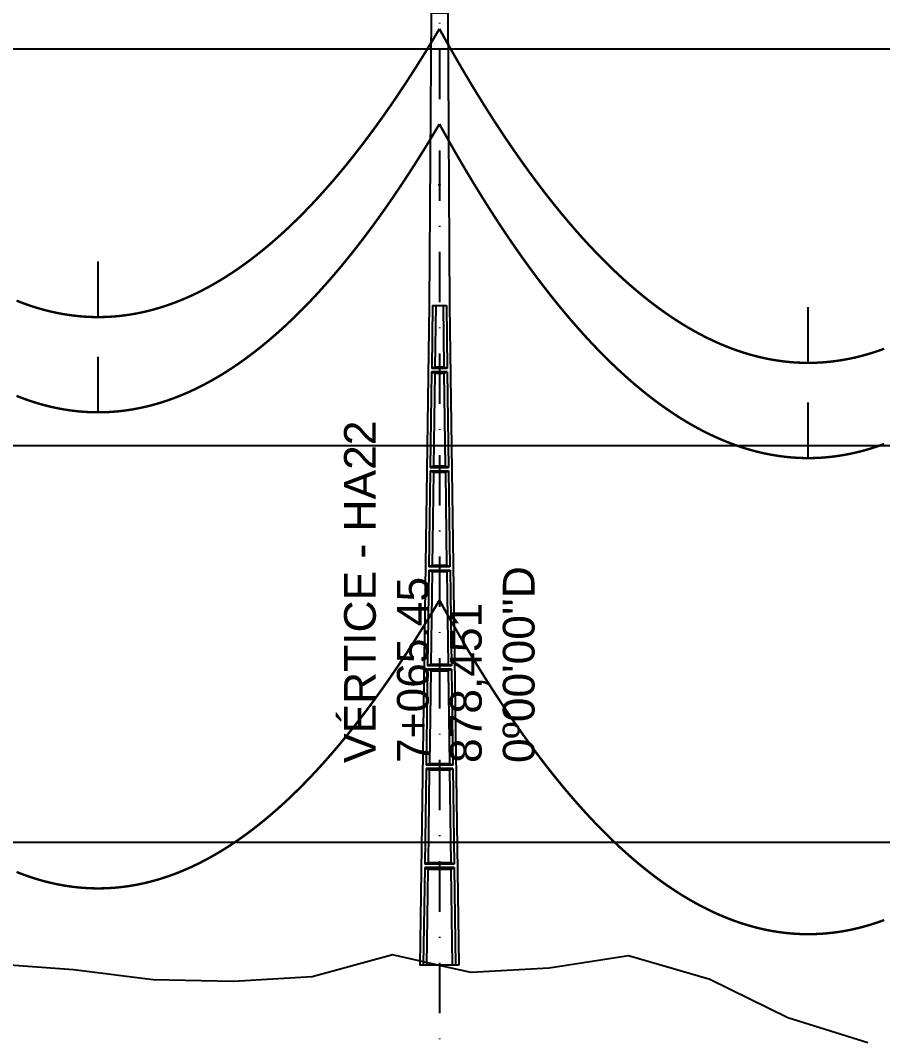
# Model space of a CAD drawing. Header units: metres. Extents: x -121 to 9872, y 3505 to 10721.
# Drawn here: x 7062.6 to 7171.3, y 8775.5 to 8903.6 of the extents above; entities that cross this region are included whole.
import ezdxf

# ---------------------------------------------------------------- set-up
doc = ezdxf.new("R2010")
doc.units = ezdxf.units.M
doc.header["$PDMODE"] = 2
doc.linetypes.add('DASHDOT', pattern=[25.4, 12.7, -6.35, 0, -6.35])
for name, color, linetype in [('CON-EOL- CA MAGNOLIA', 210, 'Continuous'), ('CON-EOL- PROJEÇÃO', 22, 'Continuous'), ('cotas', 7, 'Continuous'), ('Grade', 9, 'Continuous'), ('Ind.Rot', 8, 'DASHDOT'), ('Modelo_CotaTerreno_Perfil', 7, 'Continuous'), ('Perfil - Texto Geral', 7, 'Continuous'), ('POSTE DT', 7, 'Continuous')]:
    doc.layers.add(name, color=color, linetype=linetype)
doc.styles.add('Arial', font='arial.ttf')
doc.styles.get("Standard").update_dxf_attribs({"font": 'arial.ttf'})
doc.dimstyles.new('ISO-25', dxfattribs={"dimtxt": 2.5, "dimasz": 2.5, "dimexe": 1.25, "dimexo": 0.625, "dimtad": 1, "dimzin": 1, "dimtxsty": 'Standard', "dimcen": 2.5, "dimaunit": 1, "dimadec": 3, "dimazin": 3, "dimtfac": 1, "dimtmove": 0, "dimatfit": 3, "dimfxlon": 1, "dimarcsym": 0})

# ---------------------------------------------------------------- blocks, each defined once
blk = doc.blocks.new('*U1')
at = {"layer": 'POSTE DT', "extrusion": (0, 1, 0)}
for p, q in [((-3.31, 378.23), (-4.05, 262)), ((-3.31, 378.23), (3.31, 378.23)), ((3.31, 378.23), (4.06, 262)), ((-4.05, 262), (-7.72, 0)), ((-4.05, 262), (-4.05, 262)), ((-2.73, 262), (-3.08, 237.05)), ((-2.73, 262), (2.75, 262)), ((-1.42, 262), (-1.77, 237.57)), ((1.43, 262), (1.77, 237.57)), ((2.75, 262), (3.1, 237.05)), ((4.06, 262), (7.72, 0)), ((-3.1, 235.74), (-3.63, 197.65)), ((3.11, 235.73), (-3.1, 235.74)), ((3.1, 237.05), (-3.08, 237.05)), ((-1.8, 235.21), (-2.32, 198.19)), ((1.8, 235.21), (2.32, 198.19)), ((3.11, 235.73), (3.65, 197.65)), ((-3.65, 196.34), (-4.19, 158.25)), ((-2.35, 195.8), (-2.87, 158.8)), ((2.35, 195.8), (2.87, 158.8)), ((3.66, 196.34), (4.2, 158.25)), ((-4.21, 156.94), (-4.74, 118.85)), ((-2.9, 156.39), (-3.42, 119.41)), ((2.91, 156.39), (3.42, 119.41)), ((4.21, 156.94), (4.75, 118.85)), ((-4.76, 117.54), (-5.29, 79.45)), ((4.77, 117.54), (-4.76, 117.54)), ((4.75, 118.85), (-4.74, 118.85)), ((4.77, 117.54), (5.3, 79.45)), ((-3.46, 116.98), (-3.97, 80.02)), ((3.46, 116.98), (3.98, 80.02)), ((-5.31, 78.14), (-5.85, 40.06)), ((5.32, 78.14), (-5.31, 78.14)), ((5.3, 79.45), (-5.29, 79.45)), ((-4.01, 77.57), (-4.53, 40.63)), ((4.01, 77.57), (4.53, 40.63)), ((5.32, 78.14), (5.85, 40.06)), ((-5.86, 38.74), (-6.41, 0)), ((5.87, 38.74), (-5.86, 38.74)), ((5.85, 40.06), (-5.85, 40.06)), ((-4.56, 38.17), (-5.1, 0)), ((4.56, 38.17), (5.1, 0)), ((5.87, 38.74), (6.41, 0)), ((-6.41, 0), (-7.72, 0)), ((-5.1, 0), (-6.41, 0)), ((5.1, 0), (-5.1, 0)), ((6.41, 0), (5.1, 0)), ((7.72, 0), (6.41, 0))]:
    blk.add_line(p, q, dxfattribs=at)
at = {"layer": 'POSTE DT', "ltscale": 3}
for points in [[(-3.65, 196.34), (3.66, 196.34)], [(-3.63, 197.65), (3.65, 197.65)], [(4.2, 158.25), (-4.19, 158.25)], [(-4.21, 156.94), (4.21, 156.94)]]:
    blk.add_lwpolyline(points, dxfattribs=at)
at = {"layer": 'POSTE DT'}
for points, knots in [([(0.25, 309.94), (0.25, 309.93), (0.25, 309.93), (0.25, 309.92), (0.25, 309.91), (0.25, 309.9), (0.25, 309.89), (0.24, 309.85), (0.22, 309.82), (0.19, 309.77), (0.16, 309.74), (0.11, 309.71), (0.08, 309.7), (0.01, 309.68), (-0.02, 309.68), (-0.08, 309.7), (-0.11, 309.71), (-0.16, 309.74), (-0.18, 309.76), (-0.21, 309.8), (-0.22, 309.82), (-0.24, 309.85), (-0.24, 309.87), (-0.25, 309.89), (-0.25, 309.9), (-0.25, 309.92), (-0.25, 309.92), (-0.25, 309.93), (-0.25, 309.94), (-0.25, 309.95), (-0.25, 309.95), (-0.25, 309.96), (-0.25, 309.97), (-0.24, 310), (-0.23, 310.02), (-0.21, 310.07), (-0.2, 310.09), (-0.15, 310.14), (-0.13, 310.15), (-0.07, 310.18), (-0.03, 310.19), (0.03, 310.19), (0.06, 310.18), (0.12, 310.16), (0.14, 310.14), (0.18, 310.11), (0.2, 310.09), (0.21, 310.06), (0.22, 310.05), (0.23, 310.04), (0.24, 310.01), (0.24, 309.99), (0.25, 309.97), (0.25, 309.96), (0.25, 309.95), (0.25, 309.94), (0.25, 309.94), (0.25, 309.94), (0.25, 309.94)], [-54.728303, -54.728303, -54.728303, -54.728303, -54.309038, -54.309038, -53.647169, -53.647169, -52.532885, -52.532885, -48.86224, -48.86224, -45.282765, -45.282765, -41.52867, -41.52867, -37.867486, -37.867486, -34.454589, -34.454589, -31.301423, -31.301423, -28.48103, -28.48103, -26.961755, -26.961755, -25.7544, -25.7544, -25.136228, -25.136228, -24.64409, -24.64409, -24.094201, -24.094201, -23.191199, -23.191199, -20.494482, -20.494482, -17.342863, -17.342863, -13.645538, -13.645538, -9.835989, -9.835989, -6.296781, -6.296781, -3.005029, -3.005029, 0, 0, 0, 1.527594, 1.527594, 3.697216, 3.697216, 4.489727, 4.489727, 5.01438, 5.01438, 5.095313, 5.095313, 5.095313, 5.095313]), ([(-3.1, 235.74), (-2.88, 235.65), (-2.67, 235.56), (-2.23, 235.39), (-2.02, 235.3), (-1.8, 235.21)], [0.055576, 0.055576, 0.055576, 0.055576, 56.767409, 56.767409, 113.50757, 113.50757, 113.50757, 113.50757]), ([(-1.77, 237.57), (-1.99, 237.49), (-2.21, 237.4), (-2.64, 237.22), (-2.86, 237.14), (-3.08, 237.05)], [0, 0, 0, 0, 56.660495, 56.660495, 113.412826, 113.412826, 113.412826, 113.412826]), ([(-1.8, 235.21), (-1.2, 235.21), (-0.6, 235.21), (0.6, 235.21), (1.2, 235.21), (1.8, 235.21)], [0, 0, 0, 0, 68.567797, 68.567797, 137.136247, 137.136247, 137.136247, 137.136247]), ([(1.77, 237.57), (1.18, 237.57), (0.59, 237.57), (-0.59, 237.57), (-1.18, 237.57), (-1.77, 237.57)], [0, 0, 0, 0, 67.306894, 67.306894, 134.614447, 134.614447, 134.614447, 134.614447]), ([(3.1, 237.05), (2.87, 237.14), (2.65, 237.23), (2.21, 237.4), (1.99, 237.49), (1.77, 237.57)], [0, 0, 0, 0, 56.738948, 56.738948, 113.38731, 113.38731, 113.38731, 113.38731]), ([(1.8, 235.21), (2.02, 235.3), (2.24, 235.38), (2.68, 235.56), (2.89, 235.65), (3.11, 235.73)], [0, 0, 0, 0, 56.845349, 56.845349, 113.599799, 113.599799, 113.599799, 113.599799]), ([(-2.32, 198.19), (-2.54, 198.1), (-2.76, 198.01), (-3.2, 197.83), (-3.41, 197.74), (-3.63, 197.65)], [0, 0, 0, 0, 63.412073, 63.412073, 126.777421, 126.777421, 126.777421, 126.777421]), ([(2.32, 198.19), (1.55, 198.19), (0.77, 198.19), (-0.77, 198.19), (-1.55, 198.19), (-2.32, 198.19)], [0, 0, 0, 0, 88.31008, 88.31008, 176.620652, 176.620652, 176.620652, 176.620652]), ([(3.65, 197.65), (3.43, 197.74), (3.2, 197.83), (2.76, 198.01), (2.54, 198.1), (2.32, 198.19)], [0, 0, 0, 0, 63.488119, 63.488119, 126.880939, 126.880939, 126.880939, 126.880939]), ([(-3.65, 196.34), (-3.43, 196.25), (-3.22, 196.16), (-2.78, 195.98), (-2.57, 195.89), (-2.35, 195.8)], [0.054307, 0.054307, 0.054307, 0.054307, 63.527131, 63.527131, 127.063246, 127.063246, 127.063246, 127.063246]), ([(-2.35, 195.8), (-1.57, 195.8), (-0.78, 195.8), (0.79, 195.8), (1.57, 195.8), (2.35, 195.8)], [0, 0, 0, 0, 89.585713, 89.585713, 179.17191, 179.17191, 179.17191, 179.17191]), ([(2.35, 195.8), (2.57, 195.89), (2.79, 195.98), (3.23, 196.16), (3.45, 196.25), (3.66, 196.34)], [0, 0, 0, 0, 63.60246, 63.60246, 127.109696, 127.109696, 127.109696, 127.109696]), ([(-2.87, 158.8), (-3.09, 158.71), (-3.31, 158.62), (-3.75, 158.43), (-3.97, 158.34), (-4.19, 158.25)], [0, 0, 0, 0, 70.301707, 70.301707, 140.590947, 140.590947, 140.590947, 140.590947]), ([(2.87, 158.8), (1.92, 158.8), (0.96, 158.8), (-0.96, 158.8), (-1.91, 158.8), (-2.87, 158.8)], [0, 0, 0, 0, 109.314454, 109.314454, 218.629264, 218.629264, 218.629264, 218.629264]), ([(4.2, 158.25), (3.98, 158.34), (3.76, 158.44), (3.31, 158.62), (3.09, 158.71), (2.87, 158.8)], [0, 0, 0, 0, 70.379198, 70.379198, 140.659718, 140.659718, 140.659718, 140.659718]), ([(-4.21, 156.94), (-3.99, 156.85), (-3.77, 156.75), (-3.34, 156.57), (-3.12, 156.48), (-2.9, 156.39)], [0.053423, 0.053423, 0.053423, 0.053423, 70.429742, 70.429742, 140.90167, 140.90167, 140.90167, 140.90167]), ([(-2.9, 156.39), (-1.94, 156.39), (-0.97, 156.39), (0.97, 156.39), (1.94, 156.39), (2.91, 156.39)], [0, 0, 0, 0, 110.60219, 110.60219, 221.20473, 221.20473, 221.20473, 221.20473]), ([(2.91, 156.39), (3.12, 156.48), (3.34, 156.57), (3.78, 156.75), (4, 156.85), (4.21, 156.94)], [0, 0, 0, 0, 70.506649, 70.506649, 140.914701, 140.914701, 140.914701, 140.914701]), ([(-4.76, 117.54), (-4.54, 117.45), (-4.32, 117.35), (-3.89, 117.17), (-3.67, 117.07), (-3.46, 116.98)], [0.052784, 0.052784, 0.052784, 0.052784, 77.438432, 77.438432, 154.950301, 154.950301, 154.950301, 154.950301]), ([(-3.42, 119.41), (-3.64, 119.32), (-3.86, 119.23), (-4.3, 119.04), (-4.52, 118.95), (-4.74, 118.85)], [0, 0, 0, 0, 77.299547, 77.299547, 154.618634, 154.618634, 154.618634, 154.618634]), ([(3.42, 119.41), (2.28, 119.41), (1.14, 119.41), (-1.14, 119.41), (-2.28, 119.41), (-3.42, 119.41)], [0, 0, 0, 0, 130.319901, 130.319901, 260.640046, 260.640046, 260.640046, 260.640046]), ([(4.75, 118.85), (4.53, 118.95), (4.31, 119.04), (3.87, 119.23), (3.64, 119.32), (3.42, 119.41)], [0, 0, 0, 0, 77.381597, 77.381597, 154.66183, 154.66183, 154.66183, 154.66183]), ([(3.46, 116.98), (3.68, 117.07), (3.89, 117.17), (4.33, 117.35), (4.55, 117.45), (4.77, 117.54)], [0, 0, 0, 0, 77.520013, 77.520013, 154.938747, 154.938747, 154.938747, 154.938747]), ([(-3.46, 116.98), (-2.3, 116.98), (-1.15, 116.98), (1.15, 116.98), (2.31, 116.98), (3.46, 116.98)], [0, 0, 0, 0, 131.617604, 131.617604, 263.235447, 263.235447, 263.235447, 263.235447]), ([(-5.31, 78.14), (-5.09, 78.05), (-4.88, 77.95), (-4.44, 77.76), (-4.23, 77.67), (-4.01, 77.57)], [0.052308, 0.052308, 0.052308, 0.052308, 84.527725, 84.527725, 169.158824, 169.158824, 169.158824, 169.158824]), ([(-3.97, 80.02), (-4.19, 79.93), (-4.41, 79.83), (-4.85, 79.64), (-5.07, 79.55), (-5.29, 79.45)], [0, 0, 0, 0, 84.379671, 84.379671, 168.809376, 168.809376, 168.809376, 168.809376]), ([(-4.01, 77.57), (-2.67, 77.57), (-1.34, 77.57), (1.34, 77.57), (2.67, 77.57), (4.01, 77.57)], [0, 0, 0, 0, 152.632212, 152.632212, 305.264569, 305.264569, 305.264569, 305.264569]), ([(3.98, 80.02), (2.65, 80.02), (1.33, 80.02), (-1.32, 80.02), (-2.65, 80.02), (-3.97, 80.02)], [0, 0, 0, 0, 151.326157, 151.326157, 302.652465, 302.652465, 302.652465, 302.652465]), ([(5.3, 79.45), (5.08, 79.55), (4.86, 79.64), (4.42, 79.83), (4.2, 79.93), (3.98, 80.02)], [0, 0, 0, 0, 84.46863, 84.46863, 168.833721, 168.833721, 168.833721, 168.833721]), ([(4.01, 77.57), (4.23, 77.67), (4.45, 77.76), (4.88, 77.95), (5.1, 78.05), (5.32, 78.14)], [0, 0, 0, 0, 84.616316, 84.616316, 169.129178, 169.129178, 169.129178, 169.129178]), ([(-4.53, 40.63), (-4.75, 40.53), (-4.97, 40.44), (-5.41, 40.25), (-5.63, 40.15), (-5.85, 40.06)], [0, 0, 0, 0, 91.523648, 91.523648, 183.126775, 183.126775, 183.126775, 183.126775]), ([(4.53, 40.63), (3.02, 40.63), (1.51, 40.63), (-1.51, 40.63), (-3.02, 40.63), (-4.53, 40.63)], [0, 0, 0, 0, 172.33304, 172.33304, 344.666151, 344.666151, 344.666151, 344.666151]), ([(5.85, 40.06), (5.63, 40.15), (5.41, 40.25), (4.97, 40.44), (4.75, 40.53), (4.53, 40.63)], [0, 0, 0, 0, 91.621326, 91.621326, 183.137324, 183.137324, 183.137324, 183.137324]), ([(-5.86, 38.74), (-5.65, 38.65), (-5.43, 38.55), (-5, 38.36), (-4.78, 38.26), (-4.56, 38.17)], [0.026524, 0.026524, 0.026524, 0.026524, 91.679563, 91.679563, 183.466041, 183.466041, 183.466041, 183.466041]), ([(-4.56, 38.17), (-3.04, 38.17), (-1.52, 38.17), (1.52, 38.17), (3.04, 38.17), (4.56, 38.17)], [0, 0, 0, 0, 173.646192, 173.646192, 347.292451, 347.292451, 347.292451, 347.292451]), ([(4.56, 38.17), (4.78, 38.26), (5, 38.36), (5.43, 38.55), (5.65, 38.65), (5.87, 38.74)], [0, 0, 0, 0, 91.776928, 91.776928, 183.448614, 183.448614, 183.448614, 183.448614])]:
    blk.add_open_spline(points, degree=3, knots=knots, dxfattribs=at)
blk = doc.blocks.new('*D130')
at = {"layer": 'cotas', "color": 0, "lineweight": -2, "transparency": 16777216}
for p, q in [((7115.45, 8949.82), (7115.45, 8953.57)), ((7203.45, 8949.82), (7203.45, 8953.57)), ((7117.95, 8952.32), (7200.95, 8952.32))]:
    blk.add_line(p, q, dxfattribs=at)
at = {"layer": 'cotas', "color": 0, "transparency": 16777216}
for points in [[(7117.95, 8952.73), (7117.95, 8951.9), (7115.45, 8952.32)], [(7200.95, 8952.73), (7200.95, 8951.9), (7203.45, 8952.32)]]:
    blk.add_solid(points, dxfattribs=at)
at = {"layer": 'Defpoints', "color": 0, "transparency": 16777216}
for p in [(7203.45, 8952.32), (7115.45, 8904.51), (7203.45, 8896.02)]:
    blk.add_point(p, dxfattribs=at)
at = {"layer": 'cotas', "color": 0, "transparency": 16777216, "insert": (7159.45, 8954.44), "char_height": 2.5, "attachment_point": 5}
blk.add_mtext('88,00', dxfattribs=at)

msp = doc.modelspace()

# ---------------------------------------------------------------- linework, layer by layer
at = {"layer": 'CON-EOL- CA MAGNOLIA'}
for p, q in [((7072.449, 8866.186), (7072.449, 8873.186)), ((7161.918, 8860.415), (7161.918, 8867.415)), ((7072.449, 8854.186), (7072.449, 8861.186)), ((7072.449, 8854.186), (7072.449, 8861.186)), ((7161.918, 8848.415), (7161.918, 8855.415)), ((7161.918, 8848.415), (7161.918, 8855.415))]:
    msp.add_line(p, q, dxfattribs=at)
at = {"layer": 'CON-EOL- CA MAGNOLIA', "const_width": 0.3}
for points in [[(7062.167, 8868.258), (7062.611, 8868.083), (7063.055, 8867.915), (7063.499, 8867.756), (7063.943, 8867.604), (7064.387, 8867.46), (7064.831, 8867.323), (7065.275, 8867.194), (7065.719, 8867.073), (7066.163, 8866.96), (7066.607, 8866.854), (7067.051, 8866.757), (7067.495, 8866.667), (7067.939, 8866.584), (7068.383, 8866.51), (7068.827, 8866.443), (7069.271, 8866.384), (7069.715, 8866.332), (7070.159, 8866.288), (7070.603, 8866.252), (7071.047, 8866.224), (7071.491, 8866.204), (7071.935, 8866.191), (7072.379, 8866.186), (7072.823, 8866.188), (7073.267, 8866.199), (7073.711, 8866.217), (7074.155, 8866.243), (7074.599, 8866.276), (7075.043, 8866.317), (7075.487, 8866.367), (7075.931, 8866.423), (7076.375, 8866.488), (7076.819, 8866.56), (7077.263, 8866.64), (7077.707, 8866.728), (7078.151, 8866.823), (7078.595, 8866.926), (7079.039, 8867.037), (7079.483, 8867.156), (7079.927, 8867.282), (7080.371, 8867.416), (7080.815, 8867.558), (7081.259, 8867.707), (7081.703, 8867.864), (7082.148, 8868.029), (7082.592, 8868.202), (7083.036, 8868.382), (7083.48, 8868.571), (7083.924, 8868.767), (7084.368, 8868.97), (7084.812, 8869.182), (7085.256, 8869.401), (7085.7, 8869.628), (7086.144, 8869.862), (7086.588, 8870.104), (7087.032, 8870.355), (7087.476, 8870.612), (7087.92, 8870.878), (7088.364, 8871.151), (7088.808, 8871.432), (7089.252, 8871.721), (7089.696, 8872.018), (7090.14, 8872.322), (7090.584, 8872.634), (7091.028, 8872.954), (7091.472, 8873.281), (7091.916, 8873.617), (7092.36, 8873.96), (7092.804, 8874.31), (7093.248, 8874.669), (7093.692, 8875.035), (7094.136, 8875.409), (7094.58, 8875.791), (7095.024, 8876.181), (7095.468, 8876.578), (7095.912, 8876.983), (7096.356, 8877.396), (7096.8, 8877.816), (7097.244, 8878.245), (7097.688, 8878.681), (7098.132, 8879.125), (7098.576, 8879.576), (7099.02, 8880.036), (7099.464, 8880.503), (7099.908, 8880.978), (7100.352, 8881.461), (7100.796, 8881.951), (7101.24, 8882.449), (7101.684, 8882.955), (7102.128, 8883.469), (7102.572, 8883.991), (7103.016, 8884.52), (7103.46, 8885.057), (7103.904, 8885.602), (7104.349, 8886.155), (7104.793, 8886.716), (7105.237, 8887.284), (7105.681, 8887.86), (7106.125, 8888.444), (7106.569, 8889.036), (7107.013, 8889.635), (7107.457, 8890.243), (7107.901, 8890.858), (7108.345, 8891.481), (7108.789, 8892.111), (7109.233, 8892.75), (7109.677, 8893.396), (7110.121, 8894.05), (7110.565, 8894.712), (7111.009, 8895.382), (7111.453, 8896.06), (7111.897, 8896.745), (7112.341, 8897.438), (7112.785, 8898.139), (7113.229, 8898.848), (7113.673, 8899.565), (7114.117, 8900.289), (7114.561, 8901.022), (7115.005, 8901.762), (7115.449, 8902.51)], [(7115.449, 8902.51), (7115.887, 8901.718), (7116.325, 8900.934), (7116.762, 8900.158), (7117.2, 8899.389), (7117.638, 8898.628), (7118.076, 8897.874), (7118.514, 8897.128), (7118.951, 8896.389), (7119.389, 8895.658), (7119.827, 8894.935), (7120.265, 8894.219), (7120.703, 8893.511), (7121.141, 8892.81), (7121.578, 8892.117), (7122.016, 8891.431), (7122.454, 8890.753), (7122.892, 8890.082), (7123.33, 8889.419), (7123.767, 8888.763), (7124.205, 8888.115), (7124.643, 8887.475), (7125.081, 8886.842), (7125.519, 8886.216), (7125.956, 8885.598), (7126.394, 8884.988), (7126.832, 8884.385), (7127.27, 8883.79), (7127.708, 8883.202), (7128.146, 8882.621), (7128.583, 8882.049), (7129.021, 8881.483), (7129.459, 8880.926), (7129.897, 8880.375), (7130.335, 8879.833), (7130.772, 8879.297), (7131.21, 8878.77), (7131.648, 8878.249), (7132.086, 8877.737), (7132.524, 8877.231), (7132.961, 8876.734), (7133.399, 8876.244), (7133.837, 8875.761), (7134.275, 8875.286), (7134.713, 8874.818), (7135.15, 8874.358), (7135.588, 8873.905), (7136.026, 8873.46), (7136.464, 8873.022), (7136.902, 8872.592), (7137.34, 8872.169), (7137.777, 8871.754), (7138.215, 8871.346), (7138.653, 8870.945), (7139.091, 8870.553), (7139.529, 8870.167), (7139.966, 8869.789), (7140.404, 8869.419), (7140.842, 8869.056), (7141.28, 8868.701), (7141.718, 8868.353), (7142.155, 8868.012), (7142.593, 8867.679), (7143.031, 8867.354), (7143.469, 8867.035), (7143.907, 8866.725), (7144.345, 8866.422), (7144.782, 8866.126), (7145.22, 8865.838), (7145.658, 8865.557), (7146.096, 8865.284), (7146.534, 8865.018), (7146.971, 8864.76), (7147.409, 8864.509), (7147.847, 8864.266), (7148.285, 8864.03), (7148.723, 8863.801), (7149.16, 8863.58), (7149.598, 8863.367), (7150.036, 8863.161), (7150.474, 8862.962), (7150.912, 8862.771), (7151.349, 8862.587), (7151.787, 8862.411), (7152.225, 8862.242), (7152.663, 8862.081), (7153.101, 8861.927), (7153.539, 8861.781), (7153.976, 8861.642), (7154.414, 8861.51), (7154.852, 8861.386), (7155.29, 8861.27), (7155.728, 8861.161), (7156.165, 8861.059), (7156.603, 8860.965), (7157.041, 8860.878), (7157.479, 8860.799), (7157.917, 8860.727), (7158.354, 8860.662), (7158.792, 8860.605), (7159.23, 8860.556), (7159.668, 8860.514), (7160.106, 8860.479), (7160.544, 8860.452), (7160.981, 8860.433), (7161.419, 8860.42), (7161.857, 8860.416), (7162.295, 8860.418), (7162.733, 8860.428), (7163.17, 8860.446), (7163.608, 8860.471), (7164.046, 8860.504), (7164.484, 8860.543), (7164.922, 8860.591), (7165.359, 8860.646), (7165.797, 8860.708), (7166.235, 8860.778), (7166.673, 8860.855), (7167.111, 8860.94), (7167.549, 8861.032), (7167.986, 8861.131), (7168.424, 8861.238), (7168.862, 8861.353), (7169.3, 8861.475), (7169.738, 8861.604), (7170.175, 8861.741), (7170.613, 8861.885), (7171.051, 8862.037), (7171.489, 8862.196)], [(7062.167, 8856.258), (7062.611, 8856.083), (7063.055, 8855.915), (7063.499, 8855.756), (7063.943, 8855.604), (7064.387, 8855.46), (7064.831, 8855.323), (7065.275, 8855.194), (7065.719, 8855.073), (7066.163, 8854.96), (7066.607, 8854.855), (7067.051, 8854.757), (7067.495, 8854.667), (7067.939, 8854.584), (7068.383, 8854.51), (7068.827, 8854.443), (7069.271, 8854.384), (7069.715, 8854.332), (7070.159, 8854.288), (7070.603, 8854.252), (7071.047, 8854.224), (7071.491, 8854.204), (7071.935, 8854.191), (7072.379, 8854.186), (7072.823, 8854.188), (7073.267, 8854.199), (7073.711, 8854.217), (7074.155, 8854.243), (7074.599, 8854.276), (7075.043, 8854.317), (7075.487, 8854.367), (7075.931, 8854.423), (7076.375, 8854.488), (7076.819, 8854.56), (7077.263, 8854.64), (7077.707, 8854.728), (7078.151, 8854.823), (7078.595, 8854.926), (7079.039, 8855.037), (7079.483, 8855.155), (7079.927, 8855.282), (7080.371, 8855.416), (7080.815, 8855.558), (7081.259, 8855.707), (7081.703, 8855.864), (7082.148, 8856.029), (7082.592, 8856.202), (7083.036, 8856.382), (7083.48, 8856.571), (7083.924, 8856.767), (7084.368, 8856.97), (7084.812, 8857.182), (7085.256, 8857.401), (7085.7, 8857.628), (7086.144, 8857.862), (7086.588, 8858.105), (7087.032, 8858.355), (7087.476, 8858.612), (7087.92, 8858.878), (7088.364, 8859.151), (7088.808, 8859.432), (7089.252, 8859.721), (7089.696, 8860.018), (7090.14, 8860.322), (7090.584, 8860.634), (7091.028, 8860.954), (7091.472, 8861.281), (7091.916, 8861.617), (7092.36, 8861.96), (7092.804, 8862.31), (7093.248, 8862.669), (7093.692, 8863.035), (7094.136, 8863.409), (7094.58, 8863.791), (7095.024, 8864.18), (7095.468, 8864.578), (7095.912, 8864.983), (7096.356, 8865.396), (7096.8, 8865.816), (7097.244, 8866.245), (7097.688, 8866.681), (7098.132, 8867.125), (7098.576, 8867.576), (7099.02, 8868.036), (7099.464, 8868.503), (7099.908, 8868.978), (7100.352, 8869.461), (7100.796, 8869.951), (7101.24, 8870.449), (7101.684, 8870.955), (7102.128, 8871.469), (7102.572, 8871.991), (7103.016, 8872.52), (7103.46, 8873.057), (7103.904, 8873.602), (7104.349, 8874.155), (7104.793, 8874.716), (7105.237, 8875.284), (7105.681, 8875.86), (7106.125, 8876.444), (7106.569, 8877.036), (7107.013, 8877.635), (7107.457, 8878.243), (7107.901, 8878.858), (7108.345, 8879.481), (7108.789, 8880.111), (7109.233, 8880.75), (7109.677, 8881.396), (7110.121, 8882.05), (7110.565, 8882.712), (7111.009, 8883.382), (7111.453, 8884.06), (7111.897, 8884.745), (7112.341, 8885.438), (7112.785, 8886.139), (7113.229, 8886.848), (7113.673, 8887.565), (7114.117, 8888.289), (7114.561, 8889.022), (7115.005, 8889.762), (7115.449, 8890.51)], [(7062.167, 8856.258), (7062.611, 8856.083), (7063.055, 8855.915), (7063.499, 8855.756), (7063.943, 8855.604), (7064.387, 8855.46), (7064.831, 8855.323), (7065.275, 8855.194), (7065.719, 8855.073), (7066.163, 8854.96), (7066.607, 8854.854), (7067.051, 8854.757), (7067.495, 8854.667), (7067.939, 8854.584), (7068.383, 8854.51), (7068.827, 8854.443), (7069.271, 8854.383), (7069.715, 8854.332), (7070.159, 8854.288), (7070.603, 8854.252), (7071.047, 8854.224), (7071.491, 8854.204), (7071.935, 8854.191), (7072.379, 8854.186), (7072.823, 8854.188), (7073.267, 8854.199), (7073.711, 8854.217), (7074.155, 8854.243), (7074.599, 8854.276), (7075.043, 8854.317), (7075.487, 8854.367), (7075.931, 8854.423), (7076.375, 8854.488), (7076.819, 8854.56), (7077.263, 8854.64), (7077.707, 8854.728), (7078.151, 8854.823), (7078.595, 8854.926), (7079.039, 8855.037), (7079.483, 8855.156), (7079.927, 8855.282), (7080.371, 8855.416), (7080.815, 8855.558), (7081.259, 8855.707), (7081.703, 8855.864), (7082.148, 8856.029), (7082.592, 8856.202), (7083.036, 8856.382), (7083.48, 8856.571), (7083.924, 8856.767), (7084.368, 8856.97), (7084.812, 8857.182), (7085.256, 8857.401), (7085.7, 8857.628), (7086.144, 8857.862), (7086.588, 8858.105), (7087.032, 8858.355), (7087.476, 8858.612), (7087.92, 8858.878), (7088.364, 8859.151), (7088.808, 8859.432), (7089.252, 8859.721), (7089.696, 8860.018), (7090.14, 8860.322), (7090.584, 8860.634), (7091.028, 8860.954), (7091.472, 8861.281), (7091.916, 8861.617), (7092.36, 8861.96), (7092.804, 8862.31), (7093.248, 8862.669), (7093.692, 8863.035), (7094.136, 8863.409), (7094.58, 8863.791), (7095.024, 8864.181), (7095.468, 8864.578), (7095.912, 8864.983), (7096.356, 8865.396), (7096.8, 8865.816), (7097.244, 8866.245), (7097.688, 8866.681), (7098.132, 8867.125), (7098.576, 8867.576), (7099.02, 8868.036), (7099.464, 8868.503), (7099.908, 8868.978), (7100.352, 8869.46), (7100.796, 8869.951), (7101.24, 8870.449), (7101.684, 8870.955), (7102.128, 8871.469), (7102.572, 8871.991), (7103.016, 8872.52), (7103.46, 8873.057), (7103.904, 8873.602), (7104.349, 8874.155), (7104.793, 8874.716), (7105.237, 8875.284), (7105.681, 8875.86), (7106.125, 8876.444), (7106.569, 8877.036), (7107.013, 8877.635), (7107.457, 8878.243), (7107.901, 8878.858), (7108.345, 8879.481), (7108.789, 8880.111), (7109.233, 8880.75), (7109.677, 8881.396), (7110.121, 8882.05), (7110.565, 8882.712), (7111.009, 8883.382), (7111.453, 8884.06), (7111.897, 8884.745), (7112.341, 8885.438), (7112.785, 8886.139), (7113.229, 8886.848), (7113.673, 8887.565), (7114.117, 8888.289), (7114.561, 8889.022), (7115.005, 8889.762), (7115.449, 8890.51)], [(7115.449, 8890.51), (7115.887, 8889.718), (7116.325, 8888.934), (7116.762, 8888.158), (7117.2, 8887.389), (7117.638, 8886.628), (7118.076, 8885.874), (7118.514, 8885.128), (7118.951, 8884.389), (7119.389, 8883.658), (7119.827, 8882.935), (7120.265, 8882.219), (7120.703, 8881.511), (7121.141, 8880.81), (7121.578, 8880.116), (7122.016, 8879.431), (7122.454, 8878.753), (7122.892, 8878.082), (7123.33, 8877.419), (7123.767, 8876.763), (7124.205, 8876.115), (7124.643, 8875.475), (7125.081, 8874.842), (7125.519, 8874.216), (7125.956, 8873.598), (7126.394, 8872.988), (7126.832, 8872.385), (7127.27, 8871.79), (7127.708, 8871.202), (7128.146, 8870.621), (7128.583, 8870.049), (7129.021, 8869.483), (7129.459, 8868.926), (7129.897, 8868.375), (7130.335, 8867.833), (7130.772, 8867.297), (7131.21, 8866.77), (7131.648, 8866.249), (7132.086, 8865.737), (7132.524, 8865.231), (7132.961, 8864.734), (7133.399, 8864.243), (7133.837, 8863.761), (7134.275, 8863.286), (7134.713, 8862.818), (7135.15, 8862.358), (7135.588, 8861.905), (7136.026, 8861.46), (7136.464, 8861.022), (7136.902, 8860.592), (7137.34, 8860.169), (7137.777, 8859.754), (7138.215, 8859.346), (7138.653, 8858.945), (7139.091, 8858.553), (7139.529, 8858.167), (7139.966, 8857.789), (7140.404, 8857.419), (7140.842, 8857.056), (7141.28, 8856.701), (7141.718, 8856.353), (7142.155, 8856.012), (7142.593, 8855.679), (7143.031, 8855.354), (7143.469, 8855.036), (7143.907, 8854.725), (7144.345, 8854.422), (7144.782, 8854.126), (7145.22, 8853.838), (7145.658, 8853.557), (7146.096, 8853.284), (7146.534, 8853.018), (7146.971, 8852.76), (7147.409, 8852.509), (7147.847, 8852.266), (7148.285, 8852.03), (7148.723, 8851.801), (7149.16, 8851.58), (7149.598, 8851.367), (7150.036, 8851.161), (7150.474, 8850.962), (7150.912, 8850.771), (7151.349, 8850.587), (7151.787, 8850.411), (7152.225, 8850.242), (7152.663, 8850.081), (7153.101, 8849.927), (7153.539, 8849.781), (7153.976, 8849.642), (7154.414, 8849.51), (7154.852, 8849.386), (7155.29, 8849.27), (7155.728, 8849.161), (7156.165, 8849.059), (7156.603, 8848.965), (7157.041, 8848.878), (7157.479, 8848.799), (7157.917, 8848.727), (7158.354, 8848.662), (7158.792, 8848.605), (7159.23, 8848.556), (7159.668, 8848.514), (7160.106, 8848.479), (7160.544, 8848.452), (7160.981, 8848.433), (7161.419, 8848.42), (7161.857, 8848.416), (7162.295, 8848.418), (7162.733, 8848.428), (7163.17, 8848.446), (7163.608, 8848.471), (7164.046, 8848.504), (7164.484, 8848.543), (7164.922, 8848.591), (7165.359, 8848.646), (7165.797, 8848.708), (7166.235, 8848.778), (7166.673, 8848.855), (7167.111, 8848.94), (7167.549, 8849.032), (7167.986, 8849.131), (7168.424, 8849.238), (7168.862, 8849.353), (7169.3, 8849.475), (7169.738, 8849.604), (7170.175, 8849.741), (7170.613, 8849.885), (7171.051, 8850.037), (7171.489, 8850.196)], [(7115.449, 8890.51), (7115.887, 8889.718), (7116.325, 8888.934), (7116.762, 8888.158), (7117.2, 8887.389), (7117.638, 8886.628), (7118.076, 8885.874), (7118.514, 8885.128), (7118.951, 8884.389), (7119.389, 8883.658), (7119.827, 8882.935), (7120.265, 8882.219), (7120.703, 8881.511), (7121.141, 8880.81), (7121.578, 8880.116), (7122.016, 8879.431), (7122.454, 8878.753), (7122.892, 8878.082), (7123.33, 8877.419), (7123.767, 8876.763), (7124.205, 8876.115), (7124.643, 8875.475), (7125.081, 8874.842), (7125.519, 8874.216), (7125.956, 8873.598), (7126.394, 8872.988), (7126.832, 8872.385), (7127.27, 8871.79), (7127.708, 8871.202), (7128.146, 8870.621), (7128.583, 8870.049), (7129.021, 8869.483), (7129.459, 8868.926), (7129.897, 8868.375), (7130.335, 8867.833), (7130.772, 8867.297), (7131.21, 8866.77), (7131.648, 8866.249), (7132.086, 8865.737), (7132.524, 8865.231), (7132.961, 8864.734), (7133.399, 8864.243), (7133.837, 8863.761), (7134.275, 8863.286), (7134.713, 8862.818), (7135.15, 8862.358), (7135.588, 8861.905), (7136.026, 8861.46), (7136.464, 8861.022), (7136.902, 8860.592), (7137.34, 8860.169), (7137.777, 8859.754), (7138.215, 8859.346), (7138.653, 8858.945), (7139.091, 8858.553), (7139.529, 8858.167), (7139.966, 8857.789), (7140.404, 8857.419), (7140.842, 8857.056), (7141.28, 8856.701), (7141.718, 8856.353), (7142.155, 8856.012), (7142.593, 8855.679), (7143.031, 8855.354), (7143.469, 8855.035), (7143.907, 8854.725), (7144.345, 8854.422), (7144.782, 8854.126), (7145.22, 8853.838), (7145.658, 8853.557), (7146.096, 8853.284), (7146.534, 8853.018), (7146.971, 8852.76), (7147.409, 8852.509), (7147.847, 8852.266), (7148.285, 8852.03), (7148.723, 8851.801), (7149.16, 8851.58), (7149.598, 8851.367), (7150.036, 8851.161), (7150.474, 8850.962), (7150.912, 8850.771), (7151.349, 8850.587), (7151.787, 8850.411), (7152.225, 8850.242), (7152.663, 8850.081), (7153.101, 8849.927), (7153.539, 8849.781), (7153.976, 8849.642), (7154.414, 8849.51), (7154.852, 8849.386), (7155.29, 8849.27), (7155.728, 8849.161), (7156.165, 8849.059), (7156.603, 8848.965), (7157.041, 8848.878), (7157.479, 8848.799), (7157.917, 8848.727), (7158.354, 8848.662), (7158.792, 8848.605), (7159.23, 8848.556), (7159.668, 8848.514), (7160.106, 8848.479), (7160.544, 8848.452), (7160.981, 8848.433), (7161.419, 8848.42), (7161.857, 8848.416), (7162.295, 8848.418), (7162.733, 8848.428), (7163.17, 8848.446), (7163.608, 8848.471), (7164.046, 8848.504), (7164.484, 8848.543), (7164.922, 8848.591), (7165.359, 8848.646), (7165.797, 8848.708), (7166.235, 8848.778), (7166.673, 8848.855), (7167.111, 8848.94), (7167.549, 8849.032), (7167.986, 8849.131), (7168.424, 8849.238), (7168.862, 8849.353), (7169.3, 8849.475), (7169.738, 8849.604), (7170.175, 8849.741), (7170.613, 8849.885), (7171.051, 8850.037), (7171.489, 8850.196)]]:
    msp.add_lwpolyline(points, dxfattribs=at)
at = {"layer": 'CON-EOL- PROJEÇÃO', "const_width": 0.3}
for points in [[(7062.167, 8796.258), (7062.611, 8796.083), (7063.055, 8795.915), (7063.499, 8795.756), (7063.943, 8795.604), (7064.387, 8795.46), (7064.831, 8795.323), (7065.275, 8795.194), (7065.719, 8795.073), (7066.163, 8794.96), (7066.607, 8794.854), (7067.051, 8794.757), (7067.495, 8794.667), (7067.939, 8794.584), (7068.383, 8794.51), (7068.827, 8794.443), (7069.271, 8794.383), (7069.715, 8794.332), (7070.159, 8794.288), (7070.603, 8794.252), (7071.047, 8794.224), (7071.491, 8794.204), (7071.935, 8794.191), (7072.379, 8794.186), (7072.823, 8794.188), (7073.267, 8794.199), (7073.711, 8794.217), (7074.155, 8794.243), (7074.599, 8794.276), (7075.043, 8794.317), (7075.487, 8794.367), (7075.931, 8794.423), (7076.375, 8794.488), (7076.819, 8794.56), (7077.263, 8794.64), (7077.707, 8794.728), (7078.151, 8794.823), (7078.595, 8794.926), (7079.039, 8795.037), (7079.483, 8795.156), (7079.927, 8795.282), (7080.371, 8795.416), (7080.815, 8795.558), (7081.259, 8795.707), (7081.703, 8795.864), (7082.148, 8796.029), (7082.592, 8796.202), (7083.036, 8796.382), (7083.48, 8796.571), (7083.924, 8796.767), (7084.368, 8796.97), (7084.812, 8797.182), (7085.256, 8797.401), (7085.7, 8797.628), (7086.144, 8797.862), (7086.588, 8798.104), (7087.032, 8798.355), (7087.476, 8798.612), (7087.92, 8798.878), (7088.364, 8799.151), (7088.808, 8799.432), (7089.252, 8799.721), (7089.696, 8800.018), (7090.14, 8800.322), (7090.584, 8800.634), (7091.028, 8800.954), (7091.472, 8801.281), (7091.916, 8801.616), (7092.36, 8801.96), (7092.804, 8802.31), (7093.248, 8802.669), (7093.692, 8803.035), (7094.136, 8803.409), (7094.58, 8803.791), (7095.024, 8804.181), (7095.468, 8804.578), (7095.912, 8804.983), (7096.356, 8805.396), (7096.8, 8805.816), (7097.244, 8806.245), (7097.688, 8806.681), (7098.132, 8807.125), (7098.576, 8807.576), (7099.02, 8808.036), (7099.464, 8808.503), (7099.908, 8808.978), (7100.352, 8809.46), (7100.796, 8809.951), (7101.24, 8810.449), (7101.684, 8810.955), (7102.128, 8811.469), (7102.572, 8811.991), (7103.016, 8812.52), (7103.46, 8813.057), (7103.904, 8813.602), (7104.349, 8814.155), (7104.793, 8814.716), (7105.237, 8815.284), (7105.681, 8815.86), (7106.125, 8816.444), (7106.569, 8817.036), (7107.013, 8817.635), (7107.457, 8818.243), (7107.901, 8818.858), (7108.345, 8819.481), (7108.789, 8820.111), (7109.233, 8820.75), (7109.677, 8821.396), (7110.121, 8822.05), (7110.565, 8822.712), (7111.009, 8823.382), (7111.453, 8824.06), (7111.897, 8824.745), (7112.341, 8825.438), (7112.785, 8826.139), (7113.229, 8826.848), (7113.673, 8827.565), (7114.117, 8828.289), (7114.561, 8829.022), (7115.005, 8829.762), (7115.449, 8830.51)], [(7115.449, 8830.51), (7115.887, 8829.718), (7116.325, 8828.934), (7116.762, 8828.158), (7117.2, 8827.389), (7117.638, 8826.628), (7118.076, 8825.874), (7118.514, 8825.128), (7118.951, 8824.389), (7119.389, 8823.658), (7119.827, 8822.935), (7120.265, 8822.219), (7120.703, 8821.511), (7121.141, 8820.81), (7121.578, 8820.117), (7122.016, 8819.431), (7122.454, 8818.753), (7122.892, 8818.082), (7123.33, 8817.419), (7123.767, 8816.763), (7124.205, 8816.115), (7124.643, 8815.475), (7125.081, 8814.842), (7125.519, 8814.216), (7125.956, 8813.598), (7126.394, 8812.988), (7126.832, 8812.385), (7127.27, 8811.79), (7127.708, 8811.202), (7128.146, 8810.621), (7128.583, 8810.049), (7129.021, 8809.483), (7129.459, 8808.926), (7129.897, 8808.375), (7130.335, 8807.833), (7130.772, 8807.297), (7131.21, 8806.77), (7131.648, 8806.249), (7132.086, 8805.737), (7132.524, 8805.231), (7132.961, 8804.734), (7133.399, 8804.244), (7133.837, 8803.761), (7134.275, 8803.286), (7134.713, 8802.818), (7135.15, 8802.358), (7135.588, 8801.905), (7136.026, 8801.46), (7136.464, 8801.022), (7136.902, 8800.592), (7137.34, 8800.169), (7137.777, 8799.754), (7138.215, 8799.346), (7138.653, 8798.945), (7139.091, 8798.553), (7139.529, 8798.167), (7139.966, 8797.789), (7140.404, 8797.419), (7140.842, 8797.056), (7141.28, 8796.701), (7141.718, 8796.353), (7142.155, 8796.012), (7142.593, 8795.679), (7143.031, 8795.354), (7143.469, 8795.035), (7143.907, 8794.725), (7144.345, 8794.422), (7144.782, 8794.126), (7145.22, 8793.838), (7145.658, 8793.557), (7146.096, 8793.284), (7146.534, 8793.018), (7146.971, 8792.76), (7147.409, 8792.509), (7147.847, 8792.266), (7148.285, 8792.03), (7148.723, 8791.801), (7149.16, 8791.58), (7149.598, 8791.367), (7150.036, 8791.161), (7150.474, 8790.962), (7150.912, 8790.771), (7151.349, 8790.587), (7151.787, 8790.411), (7152.225, 8790.242), (7152.663, 8790.081), (7153.101, 8789.927), (7153.539, 8789.781), (7153.976, 8789.642), (7154.414, 8789.51), (7154.852, 8789.386), (7155.29, 8789.27), (7155.728, 8789.161), (7156.165, 8789.059), (7156.603, 8788.965), (7157.041, 8788.878), (7157.479, 8788.799), (7157.917, 8788.727), (7158.354, 8788.662), (7158.792, 8788.605), (7159.23, 8788.556), (7159.668, 8788.514), (7160.106, 8788.479), (7160.544, 8788.452), (7160.981, 8788.433), (7161.419, 8788.42), (7161.857, 8788.416), (7162.295, 8788.418), (7162.733, 8788.428), (7163.17, 8788.446), (7163.608, 8788.471), (7164.046, 8788.504), (7164.484, 8788.544), (7164.922, 8788.591), (7165.359, 8788.646), (7165.797, 8788.708), (7166.235, 8788.778), (7166.673, 8788.855), (7167.111, 8788.94), (7167.549, 8789.032), (7167.986, 8789.131), (7168.424, 8789.238), (7168.862, 8789.353), (7169.3, 8789.475), (7169.738, 8789.604), (7170.175, 8789.741), (7170.613, 8789.885), (7171.051, 8790.037), (7171.489, 8790.196)]]:
    msp.add_lwpolyline(points, dxfattribs=at)
at = {"layer": 'Grade'}
for points in [[(0, 8900), (9859.453, 8900)], [(0, 8850), (9859.453, 8850)], [(0, 8800), (9859.453, 8800)]]:
    msp.add_lwpolyline(points, dxfattribs=at)
at = {"layer": 'Ind.Rot', "linetype": 'DASHDOT', "ltscale": 0.5}
msp.add_lwpolyline([(7115.449, 10500), (7115.449, 8300)], dxfattribs=at)
at = {"layer": 'Modelo_CotaTerreno_Perfil', "linetype": 'Continuous', "lineweight": -3}
msp.add_lwpolyline([(7059.525, 8784.683), (7069.356, 8783.963), (7079.376, 8782.692), (7079.384, 8782.692), (7079.386, 8782.692), (7079.401, 8782.69), (7089.469, 8782.477), (7089.476, 8782.477), (7089.497, 8782.478), (7099.434, 8783.095), (7109.425, 8785.82), (7109.475, 8785.835), (7109.492, 8785.84), (7114.851, 8784.645), (7115.386, 8784.525), (7119.398, 8783.628), (7119.412, 8783.625), (7119.452, 8783.626), (7129.295, 8784.181), (7136.033, 8785.216), (7139.261, 8785.708), (7139.28, 8785.711), (7139.287, 8785.714), (7144.758, 8784.143), (7149.406, 8782.799), (7149.411, 8782.795), (7149.426, 8782.788), (7152.096, 8781.482), (7159.34, 8777.935), (7169.409, 8774.769)], dxfattribs=at)

# ---------------------------------------------------------------- block references
at = {"layer": 'POSTE DT', "xscale": 0.3172702451939489, "yscale": 0.3172702451939489, "zscale": 0.3172702451939489}
msp.add_blockref('*U1', (7115.449, 8784.51), dxfattribs=at)

# ---------------------------------------------------------------- texts
at = {"layer": 'Perfil - Texto Geral', "linetype": 'ByBlock', "insert": (7115.465, 8809.984), "char_height": 4, "width": 43.81409, "attachment_point": 4, "rotation": 90, "style": 'Arial'}
msp.add_mtext("VÉRTICE - HA22\\P7+065.45\\P878,451\\P0º00'00''D", dxfattribs=at)

# ---------------------------------------------------------------- dimensions: what is measured, and where the dimension line sits
at = {"layer": 'cotas'}
dim = msp.add_linear_dim(base=(7203.449, 8952.317), p1=(7115.449, 8904.51), p2=(7203.449, 8896.02), dimstyle='ISO-25', override={"dimtmove": 1}, dxfattribs=at)
dim.commit()
dim.dimension.update_dxf_attribs({"geometry": '*D130', "text_midpoint": (7159.449, 8954.445)})

doc.saveas('drawing.dxf')
